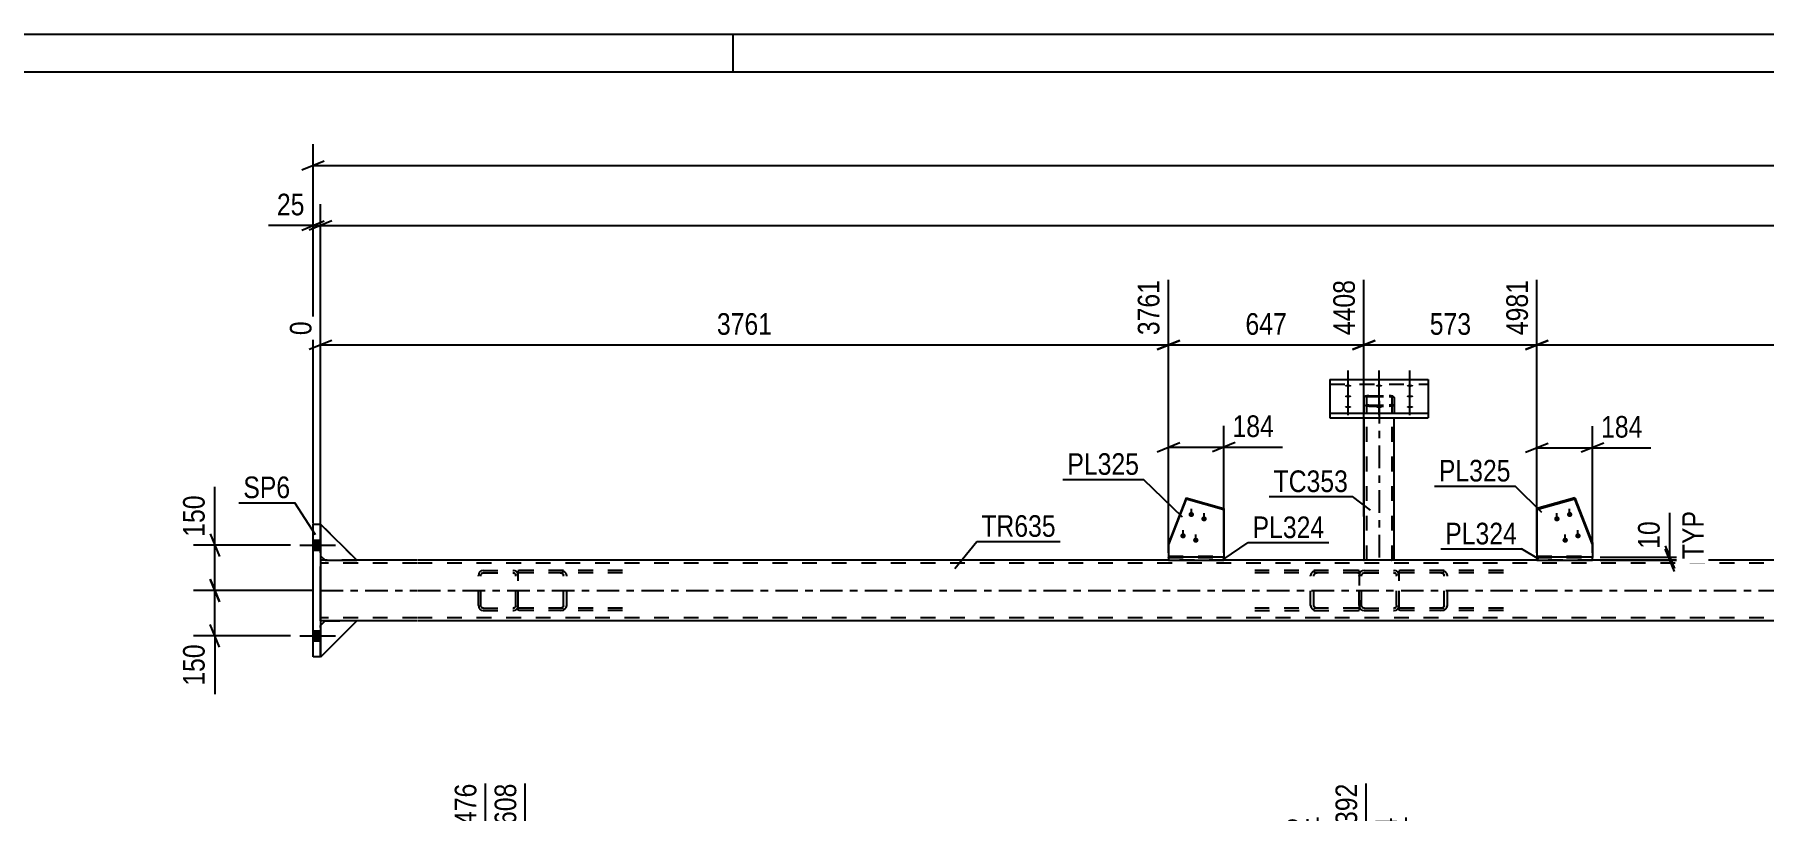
# Model space of a CAD drawing. Header units: millimetres. Extents: x 0 to 841, y 0 to 594.
# Drawn here: x 118.5 to 347.5, y 491.2 to 594 of the extents above; entities that cross this region are included whole.
import ezdxf

# ---------------------------------------------------------------- set-up
doc = ezdxf.new("R2010")
doc.units = ezdxf.units.MM
doc.linetypes.add('DXK_LINE_DOT2', pattern=[3.9198, 1.9599, -1.9599])
doc.linetypes.add('DXK_LINE_DOT3', pattern=[5.9187, 2.979, -0.9799, 0.9799, -0.9799])
doc.styles.add('Arial Narrow', font='ARIALN.TTF', dxfattribs={"height": 0.2})

# ---------------------------------------------------------------- blocks, each defined once
blk = doc.blocks.new('Unknown-122570250-1133')
at = {"color": 5, "linetype": 'Continuous'}
for p, q in [((841, 594), (0, 594)), ((211, 589), (211, 594)), ((836, 589), (5, 589))]:
    blk.add_line(p, q, dxfattribs=at)
blk = doc.blocks.new('Part-122570250-2690 - 2685')
at = {"color": 2, "linetype": 'Continuous'}
for p, q in [((290.06, 548.31), (303.06, 548.31)), ((290.06, 548.31), (290.06, 543.26)), ((303.06, 548.31), (303.06, 543.26)), ((290.06, 543.86), (303.06, 543.86)), ((290.06, 543.26), (303.06, 543.26))]:
    blk.add_line(p, q, dxfattribs=at)
at = {"color": 7, "linetype": 'DXK_LINE_DOT2'}
blk.add_line((290.06, 547.71), (303.06, 547.71), dxfattribs=at)
blk = doc.blocks.new('Bolt-122570250-2701 - 2685')
at = {"linetype": 'Continuous'}
for points in [[(292.46, 547.34), (292.37, 547.34), (292.29, 547.35), (292.21, 547.37), (292.14, 547.39), (292.08, 547.41), (292.05, 547.44), (292.03, 547.47), (292.03, 547.5), (292.05, 547.53), (292.08, 547.56), (292.14, 547.59), (292.21, 547.61), (292.29, 547.62), (292.37, 547.63), (292.46, 547.64), (292.56, 547.63), (292.64, 547.62), (292.72, 547.61), (292.79, 547.59), (292.85, 547.56), (292.88, 547.53), (292.9, 547.5), (292.9, 547.47), (292.88, 547.44), (292.85, 547.41), (292.79, 547.39), (292.72, 547.37), (292.64, 547.35), (292.56, 547.34)], [(296.56, 547.34), (296.47, 547.34), (296.39, 547.35), (296.31, 547.37), (296.24, 547.39), (296.18, 547.41), (296.15, 547.44), (296.13, 547.47), (296.13, 547.5), (296.15, 547.53), (296.18, 547.56), (296.24, 547.59), (296.31, 547.61), (296.39, 547.62), (296.47, 547.63), (296.56, 547.64), (296.66, 547.63), (296.74, 547.62), (296.82, 547.61), (296.89, 547.59), (296.95, 547.56), (296.98, 547.53), (297, 547.5), (297, 547.47), (296.98, 547.44), (296.95, 547.41), (296.89, 547.39), (296.82, 547.37), (296.74, 547.35), (296.66, 547.34)], [(300.66, 547.34), (300.57, 547.34), (300.49, 547.35), (300.41, 547.37), (300.34, 547.39), (300.28, 547.41), (300.25, 547.44), (300.23, 547.47), (300.23, 547.5), (300.25, 547.53), (300.28, 547.56), (300.34, 547.59), (300.41, 547.61), (300.49, 547.62), (300.57, 547.63), (300.66, 547.64), (300.76, 547.63), (300.84, 547.62), (300.92, 547.61), (300.99, 547.59), (301.05, 547.56), (301.08, 547.53), (301.1, 547.5), (301.1, 547.47), (301.08, 547.44), (301.05, 547.41), (300.99, 547.39), (300.92, 547.37), (300.84, 547.35), (300.76, 547.34)], [(292.46, 545.93), (292.37, 545.94), (292.29, 545.95), (292.21, 545.96), (292.14, 545.98), (292.08, 546.01), (292.05, 546.04), (292.03, 546.07), (292.03, 546.1), (292.05, 546.13), (292.08, 546.16), (292.14, 546.19), (292.21, 546.21), (292.29, 546.22), (292.37, 546.23), (292.46, 546.24), (292.56, 546.23), (292.64, 546.22), (292.72, 546.21), (292.79, 546.19), (292.85, 546.16), (292.88, 546.13), (292.9, 546.1), (292.9, 546.07), (292.88, 546.04), (292.85, 546.01), (292.79, 545.98), (292.72, 545.96), (292.64, 545.95), (292.56, 545.94)], [(300.66, 545.93), (300.57, 545.94), (300.49, 545.95), (300.41, 545.96), (300.34, 545.98), (300.28, 546.01), (300.25, 546.04), (300.23, 546.07), (300.23, 546.1), (300.25, 546.13), (300.28, 546.16), (300.34, 546.19), (300.41, 546.21), (300.49, 546.22), (300.57, 546.23), (300.66, 546.24), (300.76, 546.23), (300.84, 546.22), (300.92, 546.21), (300.99, 546.19), (301.05, 546.16), (301.08, 546.13), (301.1, 546.1), (301.1, 546.07), (301.08, 546.04), (301.05, 546.01), (300.99, 545.98), (300.92, 545.96), (300.84, 545.95), (300.76, 545.94)], [(292.46, 544.53), (292.37, 544.54), (292.29, 544.55), (292.21, 544.56), (292.14, 544.58), (292.08, 544.61), (292.05, 544.64), (292.03, 544.67), (292.03, 544.7), (292.05, 544.73), (292.08, 544.76), (292.14, 544.78), (292.21, 544.8), (292.29, 544.82), (292.37, 544.83), (292.46, 544.83), (292.56, 544.83), (292.64, 544.82), (292.72, 544.8), (292.79, 544.78), (292.85, 544.76), (292.88, 544.73), (292.9, 544.7), (292.9, 544.67), (292.88, 544.64), (292.85, 544.61), (292.79, 544.58), (292.72, 544.56), (292.64, 544.55), (292.56, 544.54)], [(296.56, 544.53), (296.47, 544.54), (296.39, 544.55), (296.31, 544.56), (296.24, 544.58), (296.18, 544.61), (296.15, 544.64), (296.13, 544.67), (296.13, 544.7), (296.15, 544.73), (296.18, 544.76), (296.24, 544.78), (296.31, 544.8), (296.39, 544.82), (296.47, 544.83), (296.56, 544.83), (296.66, 544.83), (296.74, 544.82), (296.82, 544.8), (296.89, 544.78), (296.95, 544.76), (296.98, 544.73), (297, 544.7), (297, 544.67), (296.98, 544.64), (296.95, 544.61), (296.89, 544.58), (296.82, 544.56), (296.74, 544.55), (296.66, 544.54)], [(300.66, 544.53), (300.57, 544.54), (300.49, 544.55), (300.41, 544.56), (300.34, 544.58), (300.28, 544.61), (300.25, 544.64), (300.23, 544.67), (300.23, 544.7), (300.25, 544.73), (300.28, 544.76), (300.34, 544.78), (300.41, 544.8), (300.49, 544.82), (300.57, 544.83), (300.66, 544.83), (300.76, 544.83), (300.84, 544.82), (300.92, 544.8), (300.99, 544.78), (301.05, 544.76), (301.08, 544.73), (301.1, 544.7), (301.1, 544.67), (301.08, 544.64), (301.05, 544.61), (300.99, 544.58), (300.92, 544.56), (300.84, 544.55), (300.76, 544.54)]]:
    blk.add_hatch(color=1, dxfattribs=at).paths.add_polyline_path(points)
at = {"color": 1, "linetype": 'Continuous'}
for p, q in [((292.46, 546.4), (292.46, 549.52)), ((292.46, 544.99), (292.46, 548.11)), ((296.56, 546.4), (296.56, 549.52)), ((300.66, 546.4), (300.66, 549.52)), ((300.66, 544.99), (300.66, 548.11)), ((292.46, 543.59), (292.46, 546.71)), ((296.56, 543.59), (296.56, 546.71)), ((300.66, 543.59), (300.66, 546.71))]:
    blk.add_line(p, q, dxfattribs=at)
blk = doc.blocks.new('Part-122570250-2703 - 2685')
at = {"color": 7, "linetype": 'DXK_LINE_DOT2'}
for p, q in [((182.67, 523.01), (182.54, 522.99)), ((182.54, 517.75), (182.54, 522.99)), ((182.67, 522.69), (182.54, 522.67)), ((196.37, 523.01), (182.67, 523.01)), ((196.37, 522.69), (182.67, 522.69)), ((188.42, 522.96), (188.09, 523.01)), ((188.09, 522.69), (188.26, 522.66)), ((188.49, 522.49), (188.53, 522.37)), ((188.53, 518.37), (188.53, 522.37)), ((188.96, 522.37), (188.89, 522.61)), ((188.96, 518.37), (188.96, 522.37)), ((182.54, 518.07), (182.67, 518.05)), ((182.67, 517.73), (182.54, 517.75)), ((196.37, 518.05), (182.67, 518.05)), ((196.37, 517.73), (182.67, 517.73)), ((188.26, 518.07), (188.09, 518.05)), ((188.09, 517.73), (188.42, 517.78)), ((188.53, 518.37), (188.49, 518.24)), ((188.89, 518.12), (188.96, 518.37))]:
    blk.add_line(p, q, dxfattribs=at)
for centre, radius, start, end in [((188.16, 522.28), 0.396, 31.9779, 75.1661), ((188.22, 522.19), 0.792, 31.9779, 75.1661), ((188.16, 518.45), 0.396, 284.8339, 328.0221), ((188.22, 518.54), 0.792, 284.8339, 328.0221)]:
    blk.add_arc(centre, radius, start, end, dxfattribs=at)
blk = doc.blocks.new('Part-122570250-2827 - 2685')
at = {"color": 2, "linetype": 'Continuous'}
for p, q in [((271, 532.64), (268.67, 526.64)), ((271, 532.48), (268.67, 526.48)), ((271, 532.48), (271, 532.64)), ((271, 532.64), (276.02, 531.21)), ((276.02, 531.05), (271, 532.48)), ((276.02, 531.21), (276.02, 524.77)), ((268.67, 526.64), (268.67, 524.77))]:
    blk.add_line(p, q, dxfattribs=at)
at = {"color": 7, "linetype": 'DXK_LINE_DOT2'}
for p, q in [((268.67, 524.91), (276.02, 524.91)), ((268.67, 524.77), (268.67, 524.75)), ((268.67, 524.75), (268.67, 524.77)), ((268.67, 524.75), (276.02, 524.75)), ((276.02, 524.75), (276.02, 524.77)), ((276.02, 524.77), (276.02, 524.75))]:
    blk.add_line(p, q, dxfattribs=at)
blk = doc.blocks.new('Part-122570250-2704 - 2685')
at = {"color": 7, "linetype": 'DXK_LINE_DOT2'}
for p, q in [((293.79, 523.01), (280.1, 523.01)), ((293.79, 522.69), (280.1, 522.69)), ((287.57, 522.61), (287.5, 522.37)), ((287.5, 518.37), (287.5, 522.37)), ((287.94, 522.37), (287.97, 522.49)), ((287.94, 518.37), (287.94, 522.37)), ((288.37, 523.01), (288.04, 522.96)), ((288.21, 522.66), (288.37, 522.69)), ((293.93, 522.99), (293.79, 523.01)), ((293.79, 522.69), (293.93, 522.67)), ((293.93, 522.99), (293.93, 517.75)), ((293.79, 518.05), (280.1, 518.05)), ((280.1, 517.73), (293.79, 517.73)), ((287.5, 518.37), (287.57, 518.12)), ((287.97, 518.24), (287.94, 518.37)), ((288.04, 517.78), (288.37, 517.73)), ((288.37, 518.05), (288.21, 518.07)), ((293.79, 518.05), (293.93, 518.07)), ((293.79, 517.73), (293.93, 517.75))]:
    blk.add_line(p, q, dxfattribs=at)
for centre, radius, start, end in [((288.24, 522.19), 0.792, 104.8339, 148.0221), ((288.31, 522.28), 0.396, 104.8339, 148.0221), ((288.24, 518.54), 0.792, 211.9779, 255.1661), ((288.31, 518.45), 0.396, 211.9779, 255.1661)]:
    blk.add_arc(centre, radius, start, end, dxfattribs=at)
blk = doc.blocks.new('Part-122570250-2719 - 2685')
at = {"color": 7, "linetype": 'DXK_LINE_DOT2'}
for p, q in [((294.61, 546.03), (294.56, 545.95)), ((294.56, 545.95), (294.56, 543.26)), ((294.56, 545.02), (294.61, 544.93)), ((294.75, 546.1), (294.61, 546.03)), ((294.96, 546.15), (294.75, 546.1)), ((294.88, 545.95), (294.91, 545.99)), ((294.88, 545.95), (294.88, 524.37)), ((294.91, 544.98), (294.88, 545.02)), ((294.91, 545.99), (294.98, 546.03)), ((295.2, 546.17), (294.96, 546.15)), ((294.98, 546.03), (295.08, 546.05)), ((295.08, 546.05), (295.2, 546.06)), ((295.2, 546.17), (297.92, 546.17)), ((295.2, 546.06), (297.92, 546.06)), ((298.17, 546.15), (297.92, 546.17)), ((297.92, 546.06), (298.05, 546.05)), ((298.05, 546.05), (298.15, 546.03)), ((298.15, 546.03), (298.22, 545.99)), ((298.38, 546.1), (298.17, 546.15)), ((298.22, 545.99), (298.24, 545.95)), ((298.24, 545.02), (298.22, 544.98)), ((298.24, 545.95), (298.24, 524.37)), ((298.52, 546.03), (298.38, 546.1)), ((298.56, 545.95), (298.52, 546.03)), ((298.52, 544.93), (298.56, 545.02)), ((298.56, 545.95), (298.56, 543.26)), ((294.61, 544.93), (294.75, 544.86)), ((294.75, 544.86), (294.96, 544.82)), ((294.98, 544.94), (294.91, 544.98)), ((294.96, 544.82), (295.2, 544.8)), ((295.08, 544.92), (294.98, 544.94)), ((295.2, 544.91), (295.08, 544.92)), ((295.2, 544.91), (297.92, 544.91)), ((295.2, 544.8), (297.92, 544.8)), ((298.05, 544.92), (297.92, 544.91)), ((297.92, 544.8), (298.17, 544.82)), ((298.15, 544.94), (298.05, 544.92)), ((298.22, 544.98), (298.15, 544.94)), ((298.17, 544.82), (298.38, 544.86)), ((298.38, 544.86), (298.52, 544.93)), ((294.58, 524.37), (294.56, 524.37)), ((294.56, 524.37), (294.58, 524.37)), ((298.22, 524.37), (298.24, 524.37)), ((298.55, 524.37), (298.56, 524.37)), ((298.56, 524.37), (298.55, 524.37))]:
    blk.add_line(p, q, dxfattribs=at)
at = {"color": 7, "linetype": 'DXK_LINE_DOT3'}
blk.add_line((296.56, 545.48), (296.56, 524.37), dxfattribs=at)
at = {"color": 2, "linetype": 'Continuous'}
for p, q in [((294.56, 543.26), (294.56, 524.37)), ((298.56, 524.37), (298.56, 543.26)), ((298.52, 524.37), (294.58, 524.37)), ((298.55, 524.37), (298.52, 524.37))]:
    blk.add_line(p, q, dxfattribs=at)
blk = doc.blocks.new('Part-122570250-2720 - 2685')
at = {"color": 2, "linetype": 'Continuous'}
for p, q in [((156.36, 515.74), (156.96, 516.34)), ((161.16, 516.34), (156.36, 511.54)), ((161.16, 516.34), (156.96, 516.34)), ((156.36, 511.54), (156.36, 511.57))]:
    blk.add_line(p, q, dxfattribs=at)
at = {"color": 7, "linetype": 'DXK_LINE_DOT2'}
blk.add_line((156.36, 511.57), (156.36, 515.74), dxfattribs=at)
blk = doc.blocks.new('Part-122570250-2786 - 2685')
at = {"color": 7, "linetype": 'DXK_LINE_DOT2'}
for p, q in [((156.36, 515.74), (156.96, 516.34)), ((161.16, 516.34), (156.36, 511.54)), ((156.36, 511.54), (156.36, 515.74)), ((156.96, 516.34), (161.16, 516.34))]:
    blk.add_line(p, q, dxfattribs=at)
blk = doc.blocks.new('Part-122570250-2732 - 2685')
at = {"color": 7, "linetype": 'DXK_LINE_DOT2'}
for p, q in [((161.16, 524.37), (156.36, 529.17)), ((156.36, 529.17), (156.36, 524.97)), ((156.36, 524.97), (156.96, 524.37)), ((156.96, 524.37), (161.16, 524.37))]:
    blk.add_line(p, q, dxfattribs=at)
blk = doc.blocks.new('Part-122570250-2737 - 2685')
at = {"color": 2, "linetype": 'Continuous'}
for p, q in [((156.96, 524.37), (156.36, 524.37)), ((156.36, 517.17), (156.36, 523.57)), ((169.16, 524.37), (161.16, 524.37)), ((268.67, 524.37), (169.26, 524.37)), ((294.58, 524.37), (276.02, 524.37)), ((317.48, 524.37), (298.55, 524.37)), ((502.04, 524.37), (324.84, 524.37)), ((169.16, 516.37), (156.36, 516.37)), ((657.21, 516.37), (169.26, 516.37))]:
    blk.add_line(p, q, dxfattribs=at)
at = {"color": 7, "linetype": 'DXK_LINE_DOT2'}
for p, q in [((156.36, 524.37), (156.36, 523.57)), ((156.36, 524.37), (156.36, 524.13)), ((169.16, 523.97), (156.36, 523.97)), ((161.16, 524.37), (156.96, 524.37)), ((657.21, 523.97), (169.26, 523.97)), ((276.02, 524.37), (268.67, 524.37)), ((298.55, 524.37), (294.58, 524.37)), ((324.84, 524.37), (317.48, 524.37)), ((156.36, 516.37), (156.36, 517.17)), ((169.16, 516.77), (156.36, 516.77)), ((657.21, 516.77), (169.26, 516.77))]:
    blk.add_line(p, q, dxfattribs=at)
at = {"color": 7, "linetype": 'DXK_LINE_DOT3'}
for p, q in [((156.36, 520.37), (169.16, 520.37)), ((169.26, 520.37), (657.21, 520.37))]:
    blk.add_line(p, q, dxfattribs=at)
blk = doc.blocks.new('Part-122570250-2802 - 2685')
at = {"color": 7, "linetype": 'DXK_LINE_DOT2'}
for p, q in [((299.34, 523.01), (299.21, 522.99)), ((299.21, 517.75), (299.21, 522.99)), ((299.34, 522.69), (299.21, 522.67)), ((313.03, 523.01), (299.34, 523.01)), ((313.03, 522.69), (299.34, 522.69)), ((305.09, 522.96), (304.76, 523.01)), ((304.76, 522.69), (304.93, 522.66)), ((305.16, 522.49), (305.19, 522.37)), ((305.19, 518.37), (305.19, 522.37)), ((305.63, 522.37), (305.56, 522.61)), ((305.63, 518.37), (305.63, 522.37)), ((299.21, 518.07), (299.34, 518.05)), ((299.34, 517.73), (299.21, 517.75)), ((313.03, 518.05), (299.34, 518.05)), ((313.03, 517.73), (299.34, 517.73)), ((304.93, 518.07), (304.76, 518.05)), ((304.76, 517.73), (305.09, 517.78)), ((305.19, 518.37), (305.16, 518.24)), ((305.56, 518.12), (305.63, 518.37))]:
    blk.add_line(p, q, dxfattribs=at)
for centre, radius, start, end in [((304.82, 522.28), 0.396, 31.9779, 75.1661), ((304.89, 522.19), 0.792, 31.9779, 75.1661), ((304.82, 518.45), 0.396, 284.8339, 328.0221), ((304.89, 518.54), 0.792, 284.8339, 328.0221)]:
    blk.add_arc(centre, radius, start, end, dxfattribs=at)
blk = doc.blocks.new('Bolt-122570250-2739 - 2685')
at = {"linetype": 'Continuous'}
for points in [[(156.36, 525.71), (156.36, 527.03), (155.36, 527.03), (155.36, 525.71)], [(156.36, 525.71), (156.36, 527.03), (155.36, 527.03), (155.36, 525.71)], [(156.36, 513.71), (156.36, 515.03), (155.36, 515.03), (155.36, 513.71)], [(156.36, 513.71), (156.36, 515.03), (155.36, 515.03), (155.36, 513.71)]]:
    blk.add_hatch(color=1, dxfattribs=at).paths.add_polyline_path(points)
at = {"color": 1, "linetype": 'Continuous'}
for p, q in [((155.36, 527.03), (156.36, 527.03)), ((155.36, 527.03), (156.36, 527.03)), ((153.6, 526.37), (158.36, 526.37)), ((153.6, 526.37), (158.36, 526.37)), ((155.36, 525.71), (156.36, 525.71)), ((155.36, 525.71), (156.36, 525.71)), ((153.6, 514.37), (158.36, 514.37)), ((153.6, 514.37), (158.36, 514.37)), ((155.36, 515.03), (156.36, 515.03)), ((155.36, 515.03), (156.36, 515.03)), ((155.36, 513.71), (156.36, 513.71)), ((155.36, 513.71), (156.36, 513.71))]:
    blk.add_line(p, q, dxfattribs=at)
blk = doc.blocks.new('Part-122570250-2818 - 2685')
at = {"color": 2, "linetype": 'Continuous'}
for p, q in [((155.36, 529.17), (156.36, 529.17)), ((155.36, 511.57), (155.36, 529.17)), ((156.36, 529.17), (156.36, 511.57)), ((156.36, 511.57), (155.36, 511.57))]:
    blk.add_line(p, q, dxfattribs=at)
blk = doc.blocks.new('Part-122570250-2762 - 2685')
at = {"color": 7, "linetype": 'DXK_LINE_DOT2'}
for p, q in [((293.97, 522.61), (293.93, 522.37)), ((293.93, 518.37), (293.93, 522.37)), ((294.25, 522.37), (294.27, 522.49)), ((294.25, 518.37), (294.25, 522.37)), ((294.57, 523.01), (294.32, 522.96)), ((294.44, 522.66), (294.57, 522.69)), ((294.57, 523.01), (298.57, 523.01)), ((294.57, 522.69), (298.57, 522.69)), ((298.81, 522.96), (298.57, 523.01)), ((298.57, 522.69), (298.69, 522.66)), ((298.86, 522.49), (298.89, 522.37)), ((298.89, 518.37), (298.89, 522.37)), ((299.21, 522.37), (299.16, 522.61)), ((299.21, 518.37), (299.21, 522.37)), ((293.93, 518.37), (293.97, 518.12)), ((294.27, 518.24), (294.25, 518.37)), ((294.32, 517.78), (294.57, 517.73)), ((294.57, 518.05), (294.44, 518.07)), ((294.57, 518.05), (298.57, 518.05)), ((294.57, 517.73), (298.57, 517.73)), ((298.69, 518.07), (298.57, 518.05)), ((298.57, 517.73), (298.81, 517.78)), ((298.89, 518.37), (298.86, 518.24)), ((299.16, 518.12), (299.21, 518.37))]:
    blk.add_line(p, q, dxfattribs=at)
for centre, radius, start, end in [((294.57, 522.37), 0.64, 112.5, 157.5), ((294.57, 522.37), 0.32, 112.5, 157.5), ((298.57, 522.37), 0.32, 22.5, 67.5), ((298.57, 522.37), 0.64, 22.5, 67.5), ((294.57, 518.37), 0.64, 202.5, 247.5), ((294.57, 518.37), 0.32, 202.5, 247.5), ((298.57, 518.37), 0.32, 292.5, 337.5), ((298.57, 518.37), 0.64, 292.5, 337.5)]:
    blk.add_arc(centre, radius, start, end, dxfattribs=at)
blk = doc.blocks.new('Part-122570250-2763 - 2685')
at = {"color": 7, "linetype": 'DXK_LINE_DOT2'}
for p, q in [((177.31, 522.61), (177.26, 522.37)), ((177.26, 518.37), (177.26, 522.37)), ((177.58, 522.37), (177.6, 522.49)), ((177.58, 518.37), (177.58, 522.37)), ((177.9, 523.01), (177.65, 522.96)), ((177.78, 522.66), (177.9, 522.69)), ((177.9, 523.01), (181.9, 523.01)), ((177.9, 522.69), (181.9, 522.69)), ((182.14, 522.96), (181.9, 523.01)), ((181.9, 522.69), (182.02, 522.66)), ((182.19, 522.49), (182.22, 522.37)), ((182.22, 518.37), (182.22, 522.37)), ((182.54, 522.37), (182.49, 522.61)), ((182.54, 518.37), (182.54, 522.37)), ((177.26, 518.37), (177.31, 518.12)), ((177.6, 518.24), (177.58, 518.37)), ((177.65, 517.78), (177.9, 517.73)), ((177.9, 518.05), (177.78, 518.07)), ((177.9, 518.05), (181.9, 518.05)), ((177.9, 517.73), (181.9, 517.73)), ((182.02, 518.07), (181.9, 518.05)), ((181.9, 517.73), (182.14, 517.78)), ((182.22, 518.37), (182.19, 518.24)), ((182.49, 518.12), (182.54, 518.37))]:
    blk.add_line(p, q, dxfattribs=at)
for centre, radius, start, end in [((177.9, 522.37), 0.64, 112.5, 157.5), ((177.9, 522.37), 0.32, 112.5, 157.5), ((181.9, 522.37), 0.32, 22.5, 67.5), ((181.9, 522.37), 0.64, 22.5, 67.5), ((177.9, 518.37), 0.64, 202.5, 247.5), ((177.9, 518.37), 0.32, 202.5, 247.5), ((181.9, 518.37), 0.32, 292.5, 337.5), ((181.9, 518.37), 0.64, 292.5, 337.5)]:
    blk.add_arc(centre, radius, start, end, dxfattribs=at)
blk = doc.blocks.new('Bolt-122570250-2769 - 2685')
at = {"linetype": 'Continuous'}
for points in [[(320.12, 530.2), (320.2, 530.19), (320.27, 530.17), (320.33, 530.13), (320.39, 530.09), (320.43, 530.03), (320.46, 529.96), (320.48, 529.89), (320.48, 529.82), (320.46, 529.75), (320.43, 529.69), (320.39, 529.63), (320.33, 529.59), (320.27, 529.55), (320.2, 529.53), (320.12, 529.52), (320.05, 529.53), (319.97, 529.55), (319.91, 529.59), (319.85, 529.63), (319.81, 529.69), (319.78, 529.75), (319.76, 529.82), (319.76, 529.89), (319.78, 529.96), (319.81, 530.03), (319.85, 530.09), (319.91, 530.13), (319.97, 530.17), (320.05, 530.19)], [(321.81, 530.78), (321.89, 530.77), (321.96, 530.75), (322.02, 530.71), (322.08, 530.67), (322.12, 530.61), (322.15, 530.54), (322.17, 530.47), (322.17, 530.4), (322.15, 530.33), (322.12, 530.27), (322.08, 530.21), (322.02, 530.17), (321.96, 530.13), (321.89, 530.11), (321.81, 530.1), (321.74, 530.11), (321.67, 530.13), (321.6, 530.17), (321.54, 530.21), (321.5, 530.27), (321.47, 530.33), (321.45, 530.4), (321.45, 530.47), (321.47, 530.54), (321.5, 530.61), (321.54, 530.67), (321.6, 530.71), (321.67, 530.75), (321.74, 530.77)], [(321.22, 527.37), (321.29, 527.37), (321.36, 527.34), (321.43, 527.31), (321.49, 527.26), (321.53, 527.2), (321.56, 527.14), (321.58, 527.07), (321.58, 527), (321.56, 526.93), (321.53, 526.87), (321.49, 526.81), (321.43, 526.76), (321.36, 526.73), (321.29, 526.7), (321.22, 526.7), (321.14, 526.7), (321.07, 526.73), (321.01, 526.76), (320.95, 526.81), (320.91, 526.87), (320.88, 526.93), (320.86, 527), (320.86, 527.07), (320.88, 527.14), (320.91, 527.2), (320.95, 527.26), (321.01, 527.31), (321.07, 527.34), (321.14, 527.37)], [(322.91, 527.95), (322.98, 527.94), (323.06, 527.92), (323.12, 527.89), (323.18, 527.84), (323.22, 527.78), (323.25, 527.72), (323.27, 527.65), (323.27, 527.58), (323.25, 527.51), (323.22, 527.44), (323.18, 527.39), (323.12, 527.34), (323.06, 527.31), (322.98, 527.28), (322.91, 527.28), (322.83, 527.28), (322.76, 527.31), (322.7, 527.34), (322.64, 527.39), (322.6, 527.44), (322.57, 527.51), (322.55, 527.58), (322.55, 527.65), (322.57, 527.72), (322.6, 527.78), (322.64, 527.84), (322.7, 527.89), (322.76, 527.92), (322.83, 527.94)]]:
    blk.add_hatch(color=1, dxfattribs=at).paths.add_polyline_path(points)
at = {"color": 1, "linetype": 'Continuous'}
for p, q in [((320.12, 529.59), (320.12, 530.61)), ((321.81, 530.17), (321.81, 531.19)), ((321.22, 526.76), (321.22, 527.79)), ((322.91, 527.34), (322.91, 528.37))]:
    blk.add_line(p, q, dxfattribs=at)
blk = doc.blocks.new('Part-122570250-2771 - 2685')
at = {"color": 2, "linetype": 'Continuous'}
for p, q in [((268.67, 524.77), (268.67, 524.37)), ((276.02, 524.77), (268.67, 524.77)), ((276.02, 524.37), (276.02, 524.77)), ((268.67, 524.37), (276.02, 524.37))]:
    blk.add_line(p, q, dxfattribs=at)
blk = doc.blocks.new('Part-122570250-2772 - 2685')
at = {"color": 2, "linetype": 'Continuous'}
for p, q in [((161.16, 524.37), (156.36, 529.17)), ((156.36, 524.97), (156.96, 524.37)), ((156.96, 524.37), (161.16, 524.37))]:
    blk.add_line(p, q, dxfattribs=at)
at = {"color": 7, "linetype": 'DXK_LINE_DOT2'}
blk.add_line((156.36, 529.17), (156.36, 524.97), dxfattribs=at)
blk = doc.blocks.new('Part-122570250-2830 - 2685')
at = {"color": 2, "linetype": 'Continuous'}
for p, q in [((322.51, 532.64), (317.48, 531.21)), ((322.51, 532.48), (317.48, 531.05)), ((322.51, 532.48), (322.51, 532.64)), ((322.51, 532.64), (324.84, 526.64)), ((324.84, 526.48), (322.51, 532.48)), ((317.48, 531.21), (317.48, 524.77)), ((324.84, 526.64), (324.84, 524.77))]:
    blk.add_line(p, q, dxfattribs=at)
at = {"color": 7, "linetype": 'DXK_LINE_DOT2'}
for p, q in [((317.48, 524.91), (324.84, 524.91)), ((317.48, 524.77), (317.48, 524.75)), ((317.48, 524.75), (317.48, 524.77)), ((317.48, 524.75), (324.84, 524.75)), ((324.84, 524.75), (324.84, 524.77)), ((324.84, 524.77), (324.84, 524.75))]:
    blk.add_line(p, q, dxfattribs=at)
blk = doc.blocks.new('Part-122570250-2773 - 2685')
at = {"color": 7, "linetype": 'DXK_LINE_DOT2'}
for p, q in [((161.16, 524.37), (156.36, 529.17)), ((156.36, 529.17), (156.36, 524.97)), ((156.36, 524.97), (156.96, 524.37)), ((156.96, 524.37), (161.16, 524.37))]:
    blk.add_line(p, q, dxfattribs=at)
blk = doc.blocks.new('Bolt-122570250-2774 - 2685')
at = {"linetype": 'Continuous'}
for points in [[(271.7, 530.78), (271.77, 530.77), (271.84, 530.75), (271.91, 530.71), (271.96, 530.67), (272.01, 530.61), (272.04, 530.54), (272.05, 530.47), (272.05, 530.4), (272.04, 530.33), (272.01, 530.27), (271.96, 530.21), (271.91, 530.17), (271.84, 530.13), (271.77, 530.11), (271.7, 530.1), (271.62, 530.11), (271.55, 530.13), (271.48, 530.17), (271.43, 530.21), (271.38, 530.27), (271.35, 530.33), (271.34, 530.4), (271.34, 530.47), (271.35, 530.54), (271.38, 530.61), (271.43, 530.67), (271.48, 530.71), (271.55, 530.75), (271.62, 530.77)], [(273.39, 530.2), (273.46, 530.19), (273.53, 530.17), (273.6, 530.13), (273.65, 530.09), (273.7, 530.03), (273.73, 529.96), (273.74, 529.89), (273.74, 529.82), (273.73, 529.75), (273.7, 529.69), (273.65, 529.63), (273.6, 529.59), (273.53, 529.55), (273.46, 529.53), (273.39, 529.52), (273.31, 529.53), (273.24, 529.55), (273.17, 529.59), (273.12, 529.63), (273.07, 529.69), (273.04, 529.75), (273.03, 529.82), (273.03, 529.89), (273.04, 529.96), (273.07, 530.03), (273.12, 530.09), (273.17, 530.13), (273.24, 530.17), (273.31, 530.19)], [(270.6, 527.95), (270.67, 527.94), (270.75, 527.92), (270.81, 527.89), (270.87, 527.84), (270.91, 527.78), (270.94, 527.72), (270.96, 527.65), (270.96, 527.58), (270.94, 527.51), (270.91, 527.44), (270.87, 527.39), (270.81, 527.34), (270.75, 527.3), (270.67, 527.28), (270.6, 527.28), (270.52, 527.28), (270.45, 527.3), (270.39, 527.34), (270.33, 527.39), (270.29, 527.44), (270.26, 527.51), (270.24, 527.58), (270.24, 527.65), (270.26, 527.72), (270.29, 527.78), (270.33, 527.84), (270.39, 527.89), (270.45, 527.92), (270.52, 527.94)], [(272.29, 527.37), (272.37, 527.37), (272.44, 527.34), (272.5, 527.31), (272.56, 527.26), (272.6, 527.2), (272.63, 527.14), (272.65, 527.07), (272.65, 527), (272.63, 526.93), (272.6, 526.87), (272.56, 526.81), (272.5, 526.76), (272.44, 526.73), (272.37, 526.7), (272.29, 526.7), (272.22, 526.7), (272.14, 526.73), (272.08, 526.76), (272.02, 526.81), (271.98, 526.87), (271.95, 526.93), (271.93, 527), (271.93, 527.07), (271.95, 527.14), (271.98, 527.2), (272.02, 527.26), (272.08, 527.31), (272.14, 527.34), (272.22, 527.37)]]:
    blk.add_hatch(color=1, dxfattribs=at).paths.add_polyline_path(points)
at = {"color": 1, "linetype": 'Continuous'}
for p, q in [((271.7, 530.17), (271.7, 531.19)), ((273.39, 529.59), (273.39, 530.61)), ((270.6, 527.34), (270.6, 528.37)), ((272.29, 526.76), (272.29, 527.79))]:
    blk.add_line(p, q, dxfattribs=at)
blk = doc.blocks.new('Part-122570250-2794 - 2685')
at = {"color": 2, "linetype": 'Continuous'}
for p, q in [((317.48, 524.77), (317.48, 524.37)), ((324.84, 524.77), (317.48, 524.77)), ((324.84, 524.37), (324.84, 524.77)), ((317.48, 524.37), (324.84, 524.37))]:
    blk.add_line(p, q, dxfattribs=at)
blk = doc.blocks.new('Part-122570250-2795 - 2685')
at = {"color": 7, "linetype": 'DXK_LINE_DOT2'}
for p, q in [((156.36, 515.74), (156.96, 516.34)), ((161.16, 516.34), (156.36, 511.54)), ((156.36, 511.54), (156.36, 515.74)), ((156.96, 516.34), (161.16, 516.34))]:
    blk.add_line(p, q, dxfattribs=at)
blk = doc.blocks.new('StraightDimension-122570250-2180 - 1510')
at = {"color": 7, "linetype": 'Continuous'}
for p, q in [((294.86, 450.71), (294.86, 494.8)), ((288.44, 450.71), (288.44, 490.3)), ((286.94, 481.09), (289.94, 482.29)), ((288.44, 481.69), (294.86, 481.69)), ((296.36, 482.29), (293.36, 481.09))]:
    blk.add_line(p, q, dxfattribs=at)
at = {"color": 0}
blk.add_wipeout([(294.99, 482.44), (294.99, 486.64), (288.31, 486.64), (288.31, 482.44)], dxfattribs=at)
at = {"color": 0, "linetype": 'Continuous'}
blk.add_wipeout([(294.26, 495.4), (290.06, 495.4), (290.06, 486.89), (294.26, 486.89)], dxfattribs=at)
at = {"color": 3, "linetype": 'Continuous', "style": 'Arial Narrow'}
blk.add_text('4392', height=2.863, rotation=90.0002, dxfattribs=at).set_placement((293.66, 487.49))
at = {"color": 3, "style": 'Arial Narrow'}
blk.add_text('161', height=2.863, dxfattribs=at).set_placement((288.91, 483.04))
blk = doc.blocks.new('StraightDimension-122570250-2155 - 1510')
at = {"color": 7, "linetype": 'Continuous'}
for p, q in [((178.2, 450.71), (178.2, 494.8)), ((157.3, 462.71), (157.3, 484.81)), ((158.8, 482.29), (155.8, 481.09)), ((157.3, 481.69), (178.2, 481.69)), ((176.7, 481.09), (179.7, 482.29))]:
    blk.add_line(p, q, dxfattribs=at)
at = {"color": 0, "linetype": 'Continuous'}
for points in [[(177.6, 495.4), (173.4, 495.4), (173.4, 486.89), (177.6, 486.89)], [(156.7, 485.41), (152.5, 485.41), (152.5, 482.39), (156.7, 482.39)]]:
    blk.add_wipeout(points, dxfattribs=at)
at = {"color": 0}
blk.add_wipeout([(172, 482.44), (172, 486.64), (163.49, 486.64), (163.49, 482.44)], dxfattribs=at)
at = {"color": 3, "linetype": 'Continuous', "style": 'Arial Narrow'}
for s, height, p in [('1476', 2.863, (177, 487.49)), ('0', 2.86, (156.1, 482.99))]:
    blk.add_text(s, height=height, rotation=90.0002, dxfattribs=at).set_placement(p)
at = {"color": 3, "style": 'Arial Narrow'}
blk.add_text('1476', height=2.863, dxfattribs=at).set_placement((164.09, 483.04))
blk = doc.blocks.new('StraightDimension-122570250-2161 - 1510')
at = {"color": 7, "linetype": 'Continuous'}
for p, q in [((178.2, 450.71), (178.2, 494.8)), ((183.48, 450.71), (183.48, 494.8)), ((176.7, 481.09), (179.7, 482.29)), ((178.2, 481.69), (183.48, 481.69)), ((184.98, 482.29), (181.98, 481.09))]:
    blk.add_line(p, q, dxfattribs=at)
at = {"color": 0}
blk.add_wipeout([(184.18, 482.44), (184.18, 486.64), (177.49, 486.64), (177.49, 482.44)], dxfattribs=at)
at = {"color": 0, "linetype": 'Continuous'}
blk.add_wipeout([(182.88, 495.4), (178.68, 495.4), (178.68, 486.89), (182.88, 486.89)], dxfattribs=at)
at = {"color": 3, "linetype": 'Continuous', "style": 'Arial Narrow'}
blk.add_text('1608', height=2.863, rotation=90.0002, dxfattribs=at).set_placement((182.28, 487.49))
at = {"color": 3, "style": 'Arial Narrow'}
blk.add_text('132', height=2.863, dxfattribs=at).set_placement((178.09, 483.04))
blk = doc.blocks.new('StraightDimension-122570250-2169 - 1510')
at = {"color": 7, "linetype": 'Continuous'}
for p, q in [((183.48, 450.71), (183.48, 494.8)), ((288.44, 450.71), (288.44, 490.3)), ((184.98, 482.29), (181.98, 481.09)), ((183.48, 481.69), (288.44, 481.69)), ((286.94, 481.09), (289.94, 482.29))]:
    blk.add_line(p, q, dxfattribs=at)
at = {"color": 0, "linetype": 'Continuous'}
blk.add_wipeout([(287.84, 490.9), (283.64, 490.9), (283.64, 482.39), (287.84, 482.39)], dxfattribs=at)
at = {"color": 0}
blk.add_wipeout([(240.21, 482.44), (240.21, 486.64), (231.7, 486.64), (231.7, 482.44)], dxfattribs=at)
at = {"color": 3, "linetype": 'Continuous', "style": 'Arial Narrow'}
blk.add_text('4232', height=2.863, rotation=90.0002, dxfattribs=at).set_placement((287.24, 482.99))
at = {"color": 3, "style": 'Arial Narrow'}
blk.add_text('2624', height=2.863, dxfattribs=at).set_placement((232.3, 483.04))
blk = doc.blocks.new('StraightDimension-122570250-2191 - 1510')
at = {"color": 7, "linetype": 'Continuous'}
for p, q in [((294.86, 450.71), (294.86, 494.8)), ((300.14, 450.71), (300.14, 490.3)), ((293.36, 481.09), (296.36, 482.29)), ((294.86, 481.69), (300.14, 481.69)), ((301.64, 482.29), (298.64, 481.09))]:
    blk.add_line(p, q, dxfattribs=at)
at = {"color": 0, "linetype": 'Continuous'}
blk.add_wipeout([(299.54, 490.9), (295.34, 490.9), (295.34, 482.39), (299.54, 482.39)], dxfattribs=at)
at = {"color": 0}
blk.add_wipeout([(300.84, 476.74), (300.84, 480.94), (294.16, 480.94), (294.16, 476.74)], dxfattribs=at)
at = {"color": 3, "linetype": 'Continuous', "style": 'Arial Narrow'}
blk.add_text('4524', height=2.863, rotation=90.0002, dxfattribs=at).set_placement((298.94, 482.99))
at = {"color": 3, "style": 'Arial Narrow'}
blk.add_text('132', height=2.863, dxfattribs=at).set_placement((294.76, 477.34))
blk = doc.blocks.new('StraightDimension-122570250-8809 - 2685')
at = {"color": 7, "linetype": 'Continuous'}
for p, q in [((325.84, 524.77), (337.48, 524.77)), ((334.48, 526.27), (335.68, 523.27)), ((335.68, 522.87), (334.48, 525.87)), ((335.08, 524.37), (335.08, 524.77)), ((325.84, 524.37), (337.48, 524.37))]:
    blk.add_line(p, q, dxfattribs=at)
at = {"color": 0}
blk.add_wipeout([(334.33, 530.15), (330.13, 530.15), (330.13, 525.29), (334.33, 525.29)], dxfattribs=at)
at = {"color": 7, "linetype": 'Continuous'}
blk.add_line((335.08, 524.77), (335.08, 530.67), dxfattribs=at)
at = {"color": 3, "style": 'Arial Narrow'}
blk.add_text('10', height=2.863, rotation=90.0002, dxfattribs=at).set_placement((333.73, 525.89))
at = {"color": 0, "linetype": 'Continuous'}
blk.add_wipeout([(340.18, 531.51), (335.98, 531.51), (335.98, 523.92), (340.18, 523.92)], dxfattribs=at)
at = {"color": 7, "linetype": 'Continuous'}
blk.add_line((335.08, 524.77), (335.08, 530.67), dxfattribs=at)
at = {"color": 3, "linetype": 'Continuous', "style": 'Arial Narrow'}
blk.add_text('TYP', height=2.863, rotation=90.0002, dxfattribs=at).set_placement((339.58, 524.52))
blk = doc.blocks.new('StraightDimension-122570250-2854 - 2685')
at = {"color": 7, "linetype": 'Continuous'}
for p, q in [((156.36, 530.17), (156.36, 571.56)), ((157.86, 569.31), (154.86, 568.11)), ((156.36, 568.71), (670.11, 568.71))]:
    blk.add_line(p, q, dxfattribs=at)
blk = doc.blocks.new('StraightDimension-122570250-2834 - 2685')
at = {"color": 7, "linetype": 'Continuous'}
for p, q in [((155.36, 530.17), (155.36, 579.5)), ((156.86, 577.25), (153.86, 576.05)), ((155.36, 576.65), (671.11, 576.65))]:
    blk.add_line(p, q, dxfattribs=at)
blk = doc.blocks.new('StraightDimension-122570250-2883 - 2685')
at = {"color": 7, "linetype": 'Continuous'}
for p, q in [((155.36, 529.23), (155.36, 571.56)), ((156.36, 530.17), (156.36, 571.56)), ((153.86, 568.11), (156.86, 569.31)), ((157.86, 569.31), (154.86, 568.11)), ((155.36, 568.71), (156.36, 568.71))]:
    blk.add_line(p, q, dxfattribs=at)
at = {"color": 0}
blk.add_wipeout([(154.83, 569.46), (154.83, 573.66), (149.98, 573.66), (149.98, 569.46)], dxfattribs=at)
at = {"color": 7, "linetype": 'Continuous'}
blk.add_line((155.36, 568.71), (149.45, 568.71), dxfattribs=at)
blk.add_line((155.36, 568.71), (149.45, 568.71), dxfattribs=at)
at = {"color": 3, "style": 'Arial Narrow'}
blk.add_text('25', height=2.863, dxfattribs=at).set_placement((150.58, 570.06))
blk = doc.blocks.new('StraightDimension-122570250-3033 - 2685')
at = {"color": 7, "linetype": 'Continuous'}
for p, q in [((141.76, 527.87), (142.96, 524.87)), ((152.36, 526.37), (139.51, 526.37)), ((142.36, 520.37), (142.36, 526.37)), ((155.36, 520.37), (139.51, 520.37)), ((142.96, 518.87), (141.76, 521.87))]:
    blk.add_line(p, q, dxfattribs=at)
at = {"color": 0}
blk.add_wipeout([(141.61, 533.58), (137.41, 533.58), (137.41, 526.89), (141.61, 526.89)], dxfattribs=at)
at = {"color": 7, "linetype": 'Continuous'}
blk.add_line((142.36, 526.37), (142.36, 534.1), dxfattribs=at)
blk.add_line((142.36, 526.37), (142.36, 534.1), dxfattribs=at)
at = {"color": 3, "style": 'Arial Narrow'}
blk.add_text('150', height=2.863, rotation=90.0002, dxfattribs=at).set_placement((141.01, 527.49))
blk = doc.blocks.new('StraightDimension-122570250-3039 - 2685')
at = {"color": 7, "linetype": 'Continuous'}
for p, q in [((155.36, 520.37), (139.51, 520.37)), ((141.76, 521.87), (142.96, 518.87)), ((142.36, 514.37), (142.36, 520.37)), ((142.96, 512.87), (141.76, 515.87)), ((152.36, 514.37), (139.51, 514.37))]:
    blk.add_line(p, q, dxfattribs=at)
at = {"color": 0}
blk.add_wipeout([(141.61, 513.84), (137.41, 513.84), (137.41, 507.16), (141.61, 507.16)], dxfattribs=at)
at = {"color": 7, "linetype": 'Continuous'}
blk.add_line((142.36, 514.37), (142.36, 506.63), dxfattribs=at)
blk.add_line((142.36, 514.37), (142.36, 506.63), dxfattribs=at)
at = {"color": 3, "style": 'Arial Narrow'}
blk.add_text('150', height=2.863, rotation=90.0002, dxfattribs=at).set_placement((141.01, 507.76))
blk = doc.blocks.new('StraightDimension-122570250-8476 - 2685')
at = {"color": 7, "linetype": 'Continuous'}
for p, q in [((268.67, 525.37), (268.67, 542.2)), ((276.02, 525.37), (276.02, 542.2)), ((267.17, 538.75), (270.17, 539.95)), ((268.67, 539.35), (276.02, 539.35)), ((277.52, 539.95), (274.52, 538.75))]:
    blk.add_line(p, q, dxfattribs=at)
at = {"color": 0}
blk.add_wipeout([(283.23, 540.1), (283.23, 544.3), (276.55, 544.3), (276.55, 540.1)], dxfattribs=at)
at = {"color": 7, "linetype": 'Continuous'}
blk.add_line((276.02, 539.35), (283.76, 539.35), dxfattribs=at)
blk.add_line((276.02, 539.35), (283.76, 539.35), dxfattribs=at)
at = {"color": 3, "style": 'Arial Narrow'}
blk.add_text('184', height=2.863, dxfattribs=at).set_placement((277.15, 540.7))
blk = doc.blocks.new('StraightDimension-122570250-8487 - 2685')
at = {"color": 7, "linetype": 'Continuous'}
for p, q in [((317.48, 525.37), (317.48, 542.12)), ((324.84, 525.37), (324.84, 542.12)), ((315.98, 538.67), (318.98, 539.87)), ((317.48, 539.27), (324.84, 539.27)), ((326.34, 539.87), (323.34, 538.67))]:
    blk.add_line(p, q, dxfattribs=at)
at = {"color": 0}
blk.add_wipeout([(332.05, 540.02), (332.05, 544.22), (325.37, 544.22), (325.37, 540.02)], dxfattribs=at)
at = {"color": 7, "linetype": 'Continuous'}
blk.add_line((324.84, 539.27), (332.58, 539.27), dxfattribs=at)
blk.add_line((324.84, 539.27), (332.58, 539.27), dxfattribs=at)
at = {"color": 3, "style": 'Arial Narrow'}
blk.add_text('184', height=2.863, dxfattribs=at).set_placement((325.97, 540.62))
blk = doc.blocks.new('StraightDimension-122570250-8722 - 2685')
at = {"color": 7, "linetype": 'Continuous'}
for p, q in [((317.48, 525.57), (317.48, 561.51)), ((502.04, 525.37), (502.04, 561.51)), ((318.98, 553.49), (315.98, 552.29)), ((317.48, 552.89), (502.04, 552.89)), ((500.54, 552.29), (503.54, 553.49))]:
    blk.add_line(p, q, dxfattribs=at)
at = {"color": 0, "linetype": 'Continuous'}
blk.add_wipeout([(501.44, 562.11), (497.24, 562.11), (497.24, 553.59), (501.44, 553.59)], dxfattribs=at)
at = {"color": 0}
blk.add_wipeout([(414.02, 553.64), (414.02, 557.84), (405.5, 557.84), (405.5, 553.64)], dxfattribs=at)
at = {"color": 3, "linetype": 'Continuous', "style": 'Arial Narrow'}
blk.add_text('9595', height=2.863, rotation=90.0002, dxfattribs=at).set_placement((500.84, 554.19))
at = {"color": 3, "style": 'Arial Narrow'}
blk.add_text('4614', height=2.863, dxfattribs=at).set_placement((406.1, 554.24))
blk = doc.blocks.new('StraightDimension-122570250-8723 - 2685')
at = {"color": 7, "linetype": 'Continuous'}
for p, q in [((294.56, 530.17), (294.56, 561.51)), ((317.48, 525.57), (317.48, 561.51)), ((296.06, 553.49), (293.06, 552.29)), ((294.56, 552.89), (317.48, 552.89)), ((315.98, 552.29), (318.98, 553.49))]:
    blk.add_line(p, q, dxfattribs=at)
at = {"color": 0, "linetype": 'Continuous'}
blk.add_wipeout([(316.88, 562.11), (312.68, 562.11), (312.68, 553.59), (316.88, 553.59)], dxfattribs=at)
at = {"color": 0}
blk.add_wipeout([(309.37, 553.64), (309.37, 557.84), (302.68, 557.84), (302.68, 553.64)], dxfattribs=at)
at = {"color": 3, "linetype": 'Continuous', "style": 'Arial Narrow'}
blk.add_text('4981', height=2.863, rotation=90.0002, dxfattribs=at).set_placement((316.28, 554.19))
at = {"color": 3, "style": 'Arial Narrow'}
blk.add_text('573', height=2.863, dxfattribs=at).set_placement((303.28, 554.24))
blk = doc.blocks.new('StraightDimension-122570250-8724 - 2685')
at = {"color": 7, "linetype": 'Continuous'}
for p, q in [((268.67, 525.37), (268.67, 561.51)), ((294.56, 530.17), (294.56, 561.51)), ((270.17, 553.49), (267.17, 552.29)), ((268.67, 552.89), (294.56, 552.89)), ((293.06, 552.29), (296.06, 553.49))]:
    blk.add_line(p, q, dxfattribs=at)
at = {"color": 0, "linetype": 'Continuous'}
blk.add_wipeout([(293.96, 562.11), (289.76, 562.11), (289.76, 553.59), (293.96, 553.59)], dxfattribs=at)
at = {"color": 0}
blk.add_wipeout([(284.96, 553.64), (284.96, 557.84), (278.27, 557.84), (278.27, 553.64)], dxfattribs=at)
at = {"color": 3, "linetype": 'Continuous', "style": 'Arial Narrow'}
blk.add_text('4408', height=2.863, rotation=90.0002, dxfattribs=at).set_placement((293.36, 554.19))
at = {"color": 3, "style": 'Arial Narrow'}
blk.add_text('647', height=2.863, dxfattribs=at).set_placement((278.87, 554.24))
blk = doc.blocks.new('StraightDimension-122570250-8725 - 2685')
at = {"color": 7, "linetype": 'Continuous'}
for p, q in [((268.67, 525.37), (268.67, 561.51)), ((156.36, 525.37), (156.36, 556.02)), ((157.86, 553.49), (154.86, 552.29)), ((156.36, 552.89), (268.67, 552.89)), ((267.17, 552.29), (270.17, 553.49))]:
    blk.add_line(p, q, dxfattribs=at)
at = {"color": 0, "linetype": 'Continuous'}
for points in [[(268.07, 562.11), (263.87, 562.11), (263.87, 553.59), (268.07, 553.59)], [(155.76, 556.62), (151.56, 556.62), (151.56, 553.59), (155.76, 553.59)]]:
    blk.add_wipeout(points, dxfattribs=at)
at = {"color": 0}
blk.add_wipeout([(216.77, 553.64), (216.77, 557.84), (208.26, 557.84), (208.26, 553.64)], dxfattribs=at)
at = {"color": 3, "linetype": 'Continuous', "style": 'Arial Narrow'}
for s, height, p in [('3761', 2.863, (267.47, 554.19)), ('0', 2.86, (155.16, 554.19))]:
    blk.add_text(s, height=height, rotation=90.0002, dxfattribs=at).set_placement(p)
at = {"color": 3, "style": 'Arial Narrow'}
blk.add_text('3761', height=2.863, dxfattribs=at).set_placement((208.86, 554.24))
blk = doc.blocks.new('Mark-122570250-2814 - 2685')
at = {"color": 0}
blk.add_wipeout([(152.34, 532.6), (152.34, 535.6), (146.13, 535.6), (146.13, 532.6)], dxfattribs=at)
blk.add_wipeout([(152.34, 532.6), (152.34, 535.6), (146.13, 535.6), (146.13, 532.6)], dxfattribs=at)
at = {"color": 30, "linetype": 'Continuous'}
for p in [(145.53, 532), (155.68, 527.76)]:
    blk.add_line(p, (152.94, 532), dxfattribs=at)
at = {"color": 3, "style": 'Arial Narrow'}
blk.add_text('SP6', height=2.863, dxfattribs=at).set_placement((146.13, 532.6))
blk = doc.blocks.new('Mark-122570250-2715 - 2685')
at = {"color": 0}
blk.add_wipeout([(292.46, 533.41), (292.46, 536.41), (282.59, 536.41), (282.59, 533.41)], dxfattribs=at)
blk.add_wipeout([(292.46, 533.41), (292.46, 536.41), (282.59, 536.41), (282.59, 533.41)], dxfattribs=at)
at = {"color": 30, "linetype": 'Continuous'}
for p in [(281.99, 532.81), (295.43, 531.01)]:
    blk.add_line(p, (293.06, 532.81), dxfattribs=at)
at = {"color": 3, "style": 'Arial Narrow'}
blk.add_text('TC353', height=2.863, dxfattribs=at).set_placement((282.59, 533.41))
blk = doc.blocks.new('Mark-122570250-2733 - 2685')
at = {"color": 0}
blk.add_wipeout([(253.74, 527.48), (253.74, 530.48), (243.88, 530.48), (243.88, 527.48)], dxfattribs=at)
blk.add_wipeout([(253.74, 527.48), (253.74, 530.48), (243.88, 530.48), (243.88, 527.48)], dxfattribs=at)
at = {"color": 30, "linetype": 'Continuous'}
for p, q in [((240.37, 523.3), (243.28, 526.88)), ((243.28, 526.88), (254.34, 526.88))]:
    blk.add_line(p, q, dxfattribs=at)
at = {"color": 3, "style": 'Arial Narrow'}
blk.add_text('TR635', height=2.863, dxfattribs=at).set_placement((243.88, 527.48))
blk = doc.blocks.new('Mark-122570250-8509 - 2685')
at = {"color": 0}
blk.add_wipeout([(289.32, 527.31), (289.32, 530.31), (279.81, 530.31), (279.81, 527.31)], dxfattribs=at)
blk.add_wipeout([(289.32, 527.31), (289.32, 530.31), (279.81, 530.31), (279.81, 527.31)], dxfattribs=at)
at = {"color": 30, "linetype": 'Continuous'}
for p, q in [((275.92, 524.49), (279.21, 526.71)), ((279.21, 526.71), (289.92, 526.71))]:
    blk.add_line(p, q, dxfattribs=at)
at = {"color": 3, "style": 'Arial Narrow'}
blk.add_text('PL324', height=2.863, dxfattribs=at).set_placement((279.81, 527.31))
blk = doc.blocks.new('Mark-122570250-8512 - 2685')
at = {"color": 0}
blk.add_wipeout([(264.78, 535.69), (264.78, 538.69), (255.28, 538.69), (255.28, 535.69)], dxfattribs=at)
blk.add_wipeout([(264.78, 535.69), (264.78, 538.69), (255.28, 538.69), (255.28, 535.69)], dxfattribs=at)
at = {"color": 30, "linetype": 'Continuous'}
for p in [(254.68, 535.09), (270.54, 530.07)]:
    blk.add_line(p, (265.38, 535.09), dxfattribs=at)
at = {"color": 3, "style": 'Arial Narrow'}
blk.add_text('PL325', height=2.863, dxfattribs=at).set_placement((255.28, 535.69))
blk = doc.blocks.new('Mark-122570250-8525 - 2685')
at = {"color": 0}
blk.add_wipeout([(314.83, 526.48), (314.83, 529.48), (305.33, 529.48), (305.33, 526.48)], dxfattribs=at)
blk.add_wipeout([(314.83, 526.48), (314.83, 529.48), (305.33, 529.48), (305.33, 526.48)], dxfattribs=at)
at = {"color": 30, "linetype": 'Continuous'}
for p in [(304.73, 525.88), (317.71, 524.52)]:
    blk.add_line(p, (315.43, 525.88), dxfattribs=at)
at = {"color": 3, "style": 'Arial Narrow'}
blk.add_text('PL324', height=2.863, dxfattribs=at).set_placement((305.33, 526.48))
blk = doc.blocks.new('Mark-122570250-8528 - 2685')
at = {"color": 0}
blk.add_wipeout([(314, 534.81), (314, 537.81), (304.49, 537.81), (304.49, 534.81)], dxfattribs=at)
blk.add_wipeout([(314, 534.81), (314, 537.81), (304.49, 537.81), (304.49, 534.81)], dxfattribs=at)
at = {"color": 30, "linetype": 'Continuous'}
for p in [(303.89, 534.21), (318.13, 530.68)]:
    blk.add_line(p, (314.6, 534.21), dxfattribs=at)
at = {"color": 3, "style": 'Arial Narrow'}
blk.add_text('PL325', height=2.863, dxfattribs=at).set_placement((304.49, 534.81))

msp = doc.modelspace()

# ---------------------------------------------------------------- block references
for name in ['Unknown-122570250-1133', 'Part-122570250-2690 - 2685', 'Bolt-122570250-2701 - 2685', 'Part-122570250-2719 - 2685', 'Part-122570250-2827 - 2685', 'Part-122570250-2830 - 2685', 'Part-122570250-2818 - 2685', 'Part-122570250-2732 - 2685', 'Part-122570250-2772 - 2685', 'Part-122570250-2773 - 2685', 'Bolt-122570250-2774 - 2685', 'Bolt-122570250-2769 - 2685', 'Bolt-122570250-2739 - 2685', 'Part-122570250-2771 - 2685', 'Part-122570250-2794 - 2685', 'Part-122570250-2737 - 2685', 'Part-122570250-2763 - 2685', 'Part-122570250-2703 - 2685', 'Part-122570250-2704 - 2685', 'Part-122570250-2762 - 2685', 'Part-122570250-2802 - 2685', 'Part-122570250-2720 - 2685', 'Part-122570250-2786 - 2685', 'Part-122570250-2795 - 2685']:
    msp.add_blockref(name, (0, 0))

# ---------------------------------------------------------------- next in the draw order: block references
for name in ['StraightDimension-122570250-8809 - 2685', 'StraightDimension-122570250-2155 - 1510', 'StraightDimension-122570250-2180 - 1510']:
    msp.add_blockref(name, (0, 0))

# ---------------------------------------------------------------- next in the draw order: block references
for name in ['StraightDimension-122570250-2854 - 2685', 'StraightDimension-122570250-2161 - 1510', 'StraightDimension-122570250-2191 - 1510']:
    msp.add_blockref(name, (0, 0))

# ---------------------------------------------------------------- next in the draw order: block references
for name in ['StraightDimension-122570250-2834 - 2685', 'StraightDimension-122570250-2169 - 1510']:
    msp.add_blockref(name, (0, 0))

# ---------------------------------------------------------------- next in the draw order: block references
for name in ['StraightDimension-122570250-2883 - 2685', 'StraightDimension-122570250-8476 - 2685', 'StraightDimension-122570250-8487 - 2685']:
    msp.add_blockref(name, (0, 0))

# ---------------------------------------------------------------- next in the draw order: block references
for name in ['StraightDimension-122570250-8722 - 2685', 'StraightDimension-122570250-3033 - 2685']:
    msp.add_blockref(name, (0, 0))

# ---------------------------------------------------------------- next in the draw order: block references
for name in ['StraightDimension-122570250-8723 - 2685', 'StraightDimension-122570250-3039 - 2685']:
    msp.add_blockref(name, (0, 0))

# ---------------------------------------------------------------- next in the draw order: block references
for name in ['StraightDimension-122570250-8724 - 2685', 'Mark-122570250-8528 - 2685', 'Mark-122570250-8525 - 2685']:
    msp.add_blockref(name, (0, 0))

# ---------------------------------------------------------------- next in the draw order: block references
for name in ['StraightDimension-122570250-8725 - 2685', 'Mark-122570250-2715 - 2685']:
    msp.add_blockref(name, (0, 0))

# ---------------------------------------------------------------- next in the draw order: block references
for name in ['Mark-122570250-2814 - 2685', 'Mark-122570250-2733 - 2685', 'Mark-122570250-8509 - 2685']:
    msp.add_blockref(name, (0, 0))

# ---------------------------------------------------------------- next in the draw order: block references
msp.add_blockref('Mark-122570250-8512 - 2685', (0, 0))

doc.saveas('drawing.dxf')
